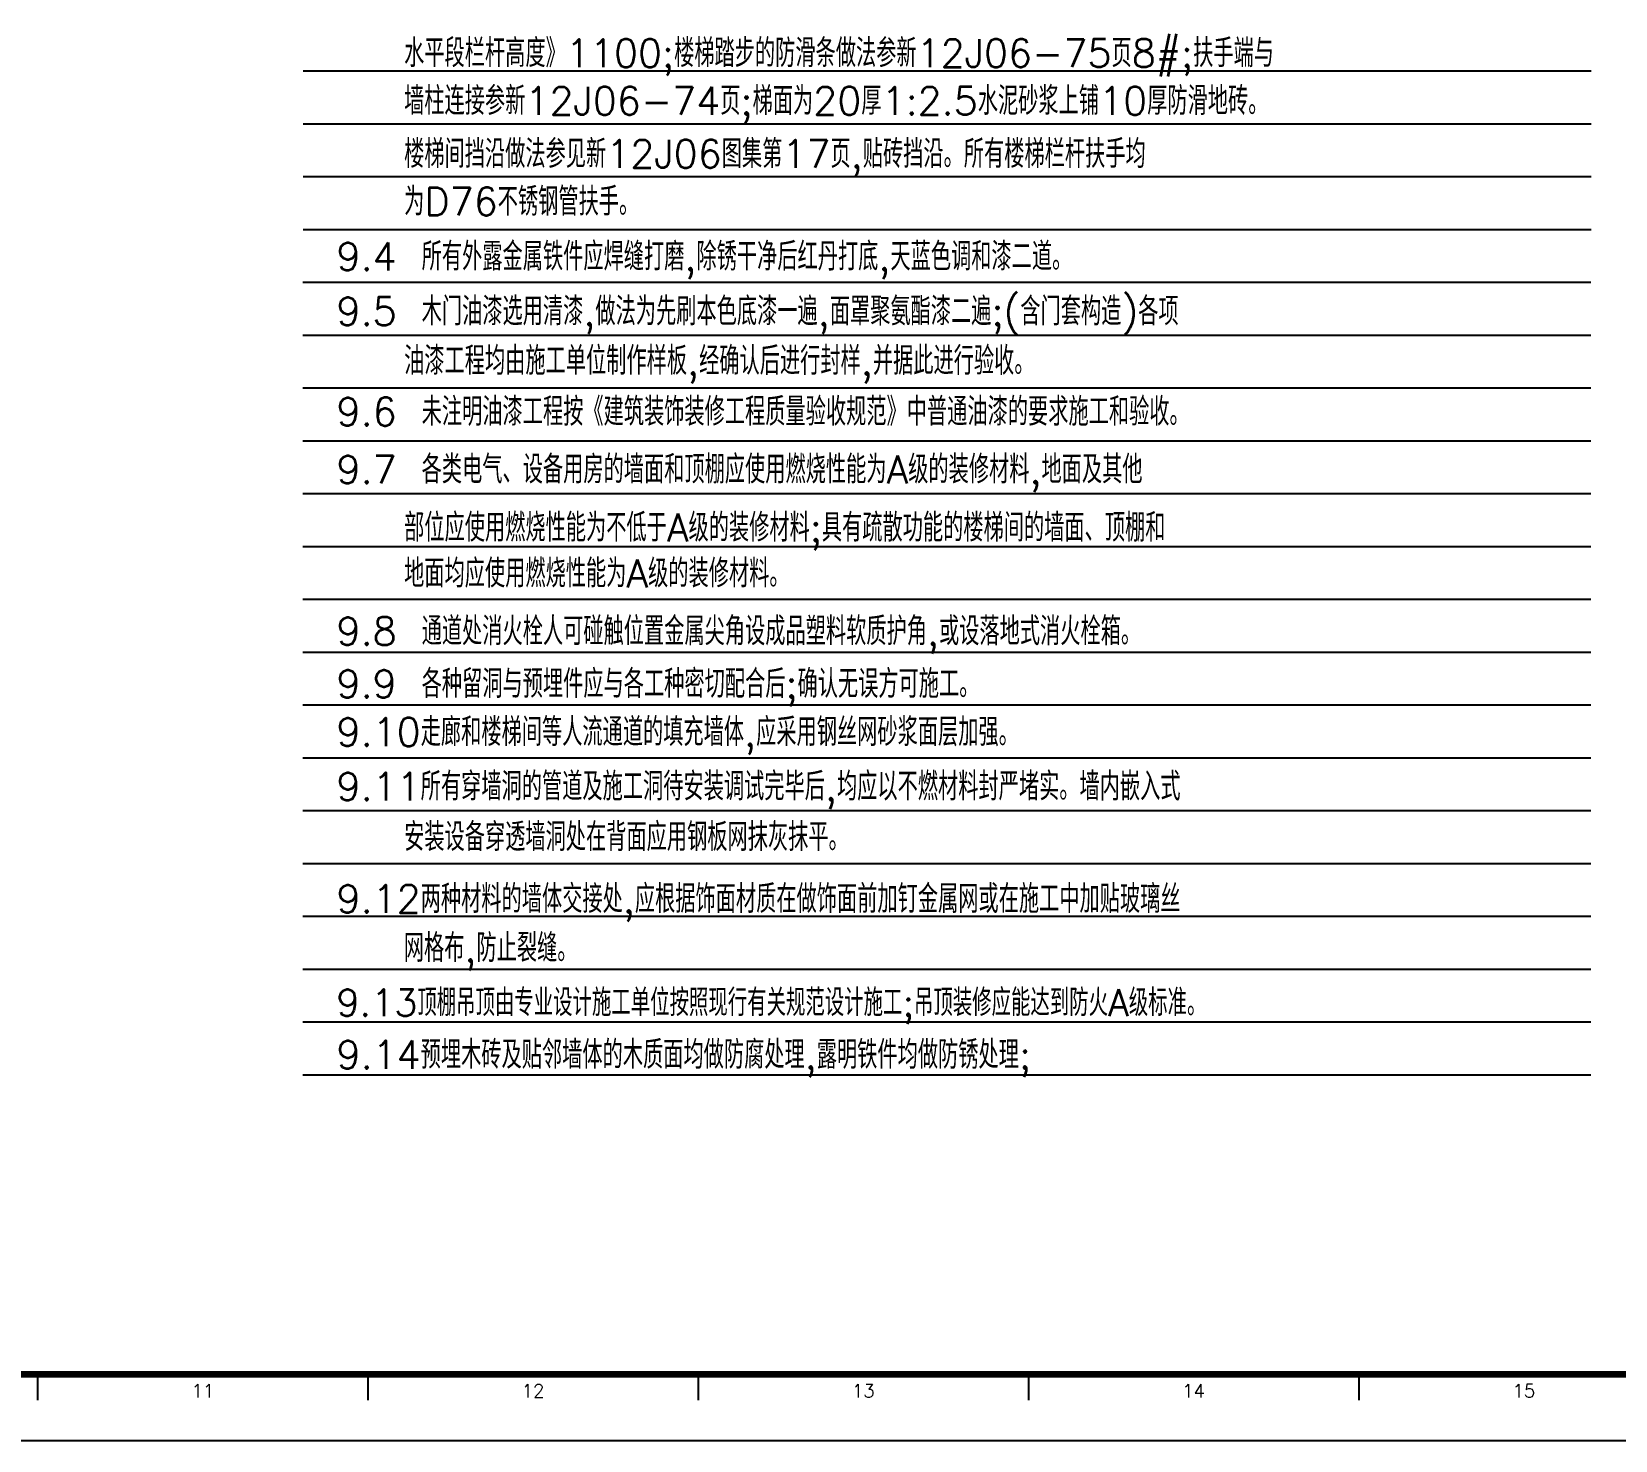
# Model space of a CAD drawing. Header units: inches. Extents: x 0 to 508000, y 0 to 738838.
# Drawn here: x 52409 to 76385, y 366738 to 388068 of the extents above; entities that cross this region are included whole.
import ezdxf
from ezdxf.enums import TextEntityAlignment as Align
from ezdxf.lldxf.tags import DXFTag

# ---------------------------------------------------------------- set-up
doc = ezdxf.new("R2010")
doc.units = ezdxf.units.IN
doc.header["$LTSCALE"] = 1000
doc.header["$MEASUREMENT"] = 0
doc.layers.get('0').update_dxf_attribs({"true_color": 0xffffff})
for name, color, linetype, true_color in [('TK', 7, 'Continuous', 0xffffff), ('ZG-图框层', 4, 'Continuous', 0x00ffff), ('打底线', 7, 'Continuous', 0xffffff)]:
    doc.layers.add(name, color=color, linetype=linetype, true_color=true_color)
doc.styles.add('ISOCP', font='txt.shx', dxfattribs={"height": 0.2, "bigfont": 'gbcbig.shx'})
doc.styles.add('TXTSTY_ANONYMOUS', font='txt.shx', dxfattribs={"height": 0.2, "bigfont": 'gbcbig.shx'})
tags = doc.linetypes.add('DOT2', pattern=[0.125, 0, -0.125]).pattern_tags.tags
tags[6:7] = [DXFTag(74, 4), DXFTag(75, 0), DXFTag(340, '0'), DXFTag(46, 0.0), DXFTag(50, 0.0), DXFTag(44, 0.0), DXFTag(45, 0.0)]
tags[4:5] = [DXFTag(74, 4), DXFTag(75, 0), DXFTag(340, '0'), DXFTag(46, 0.0), DXFTag(50, 0.0), DXFTag(44, 0.0), DXFTag(45, 0.0)]

msp = doc.modelspace()

# ---------------------------------------------------------------- linework, layer by layer
at = {"layer": 'TK', "lineweight": -3}
for p, q in [((52500, 367738), (52500, 367347)), ((57500, 367738), (57500, 367347)), ((62500, 367738), (62500, 367347)), ((67500, 367738), (67500, 367347)), ((72500, 367738), (72500, 367347))]:
    msp.add_line(p, q, dxfattribs=at)
at = {"layer": 'ZG-图框层', "lineweight": -3}
msp.add_lwpolyline([(0, 366738), (89100, 366738), (89100, 408738), (0, 408738)], close=True, dxfattribs=at)
at = {"layer": 'ZG-图框层', "lineweight": -3, "const_width": 100}
msp.add_lwpolyline([(2500, 367738), (88100, 367738), (88100, 407738), (2500, 407738)], close=True, dxfattribs=at)
at = {"layer": '打底线', "color": 252, "linetype": 'DOT2', "lineweight": -3, "ltscale": 2, "true_color": 0x848484}
for p, q in [((56519, 387473), (76018, 387473)), ((56519, 386673), (76018, 386673)), ((56519, 385873), (76018, 385873)), ((56519, 385073), (76018, 385073)), ((56514, 384273), (76013, 384273)), ((56514, 383473), (76013, 383473)), ((56514, 382673), (76013, 382673)), ((56514, 381873), (76013, 381873)), ((56514, 381073), (76013, 381073)), ((56514, 380273), (76013, 380273)), ((56514, 379473), (76013, 379473)), ((56514, 378673), (76013, 378673)), ((56514, 377873), (76013, 377873)), ((56514, 377073), (76013, 377073)), ((56514, 376273), (76013, 376273)), ((56514, 375473), (76013, 375473)), ((56514, 374673), (76013, 374673)), ((56514, 373873), (76013, 373873)), ((56514, 373073), (76013, 373073)), ((56514, 372273), (76013, 372273))]:
    msp.add_line(p, q, dxfattribs=at)

# ---------------------------------------------------------------- texts
at = {"style": 'TXTSTY_ANONYMOUS'}
for s, height, p in [('水平段栏杆高度》1100;楼梯踏步的防滑条做法参新12J06-75页8#;扶手端与', 425, (58048, 387531)), ('墙柱连接参新12J06-74页;梯面为20厚1:2.5水泥砂浆上铺10厚防滑地砖。', 425, (58048, 386808)), ('楼梯间挡沿做法参见新12J06图集第17页,贴砖挡沿。所有楼梯栏杆扶手均', 425, (58048, 386005)), ('为D76不锈钢管扶手。', 425, (58048, 385283)), ('9.4 所有外露金属铁件应焊缝打磨,除锈干净后红丹打底,天蓝色调和漆二道。', 425, (57024, 384451)), ('9.5 木门油漆选用清漆,做法为先刷本色底漆一遍,面罩聚氨酯漆二遍;(含门套构造)各项', 425, (57024, 383621)), ('油漆工程均由施工单位制作样板,经确认后进行封样,并据此进行验收。', 425, (58048, 382872)), ('9.6 未注明油漆工程按《建筑装饰装修工程质量验收规范》中普通油漆的要求施工和验收。', 425, (57024, 382101)), ('9.7 各类电气、设备用房的墙面和顶棚应使用燃烧性能为A级的装修材料,地面及其他', 425, (57024, 381227)), ('部位应使用燃烧性能为不低于A级的装修材料;具有疏散功能的楼梯间的墙面、顶棚和', 425, (58048, 380346)), ('地面均应使用燃烧性能为A级的装修材料。', 425, (58048, 379653)), ('9.8 通道处消火栓人可碰触位置金属尖角设成品塑料软质护角,或设落地式消火栓箱。', 425, (57024, 378778)), ('9.9 各种留洞与预埋件应与各工种密切配合后;确认无误方可施工。', 425, (57024, 377980)), ('9.10走廊和楼梯间等人流通道的填充墙体,应采用钢丝网砂浆面层加强。', 425, (57024, 377251)), ('9.11所有穿墙洞的管道及施工洞待安装调试完毕后,均应以不燃材料封严堵实。墙内嵌入式', 425, (57024, 376427)), ('安装设备穿透墙洞处在背面应用钢板网抹灰抹平。', 425, (58048, 375662)), ('9.12两种材料的墙体交接处,应根据饰面材质在做饰面前加钉金属网或在施工中加贴玻璃丝', 425, (57024, 374724)), ('网格布,防止裂缝。', 425, (58043, 373982)), ('9.13顶棚吊顶由专业设计施工单位按照现行有关规范设计施工;吊顶装修应能达到防火A级标准。', 408, (57024, 373163)), ('9.14预埋木砖及贴邻墙体的木质面均做防腐处理,露明铁件均做防锈处理;', 425, (57024, 372365))]:
    msp.add_text(s, height=height, dxfattribs=at).set_placement(p)
at = {"layer": 'TK', "style": 'ISOCP'}
for s, p in [('11', (55000, 367488)), ('12', (60000, 367488)), ('13', (65000, 367488)), ('14', (70000, 367488)), ('15', (75000, 367488))]:
    msp.add_text(s, height=200, dxfattribs=at).set_placement(p, align=Align.MIDDLE_CENTER)

doc.saveas('drawing.dxf')
